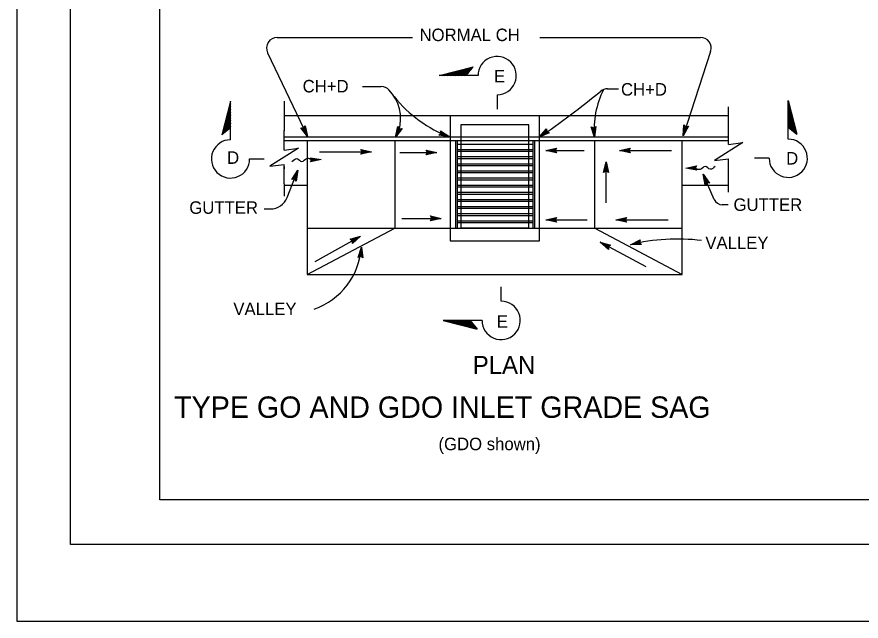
# Model space of a CAD drawing. Extents: x -894 to 866, y -472 to 714.
# Drawn here: x -894 to -421.2, y -472.4 to -133.8 of the extents above; entities that cross this region are included whole.
import ezdxf

# ---------------------------------------------------------------- set-up
doc = ezdxf.new("R2010")
doc.units = 0
for name, color, linetype in [('border_PLOTTING-ELEMENTS', 7, 'Continuous'), ('border_rw_22x34_Cut_Lines', 7, 'Continuous'), ('border_SHEET', 7, 'Continuous'), ('df_DETAIL-anno', 7, 'Continuous'), ('df_FLOW-LINE', 7, 'Continuous'), ('mc_CURB-GUTTER', 7, 'Continuous'), ('pp_PRESENTATION', 7, 'Continuous'), ('str_Concrete-A', 7, 'Continuous'), ('str_Misc-Steel-A', 7, 'Continuous')]:
    doc.layers.add(name, color=color, linetype=linetype)

msp = doc.modelspace()

# ---------------------------------------------------------------- linework, layer by layer
at = {"layer": 'border_PLOTTING-ELEMENTS'}
for points in [[(-894.04, -472.44), (865.96, -472.44), (865.96, 713.56), (-894.04, 713.56)], [(-864.04, 670.56), (835.96, 670.56), (835.96, -429.44), (-864.04, -429.44)]]:
    msp.add_lwpolyline(points, close=True, dxfattribs=at)
at = {"layer": 'border_rw_22x34_Cut_Lines'}
msp.add_lwpolyline([(-864.04, 670.56), (835.96, 670.56), (835.96, -429.44), (-864.04, -429.44)], close=True, dxfattribs=at)
at = {"layer": 'border_SHEET'}
for p, q in [((-814.04, -404.44), (-814.04, 645.56)), ((810.96, -404.44), (-814.04, -404.44))]:
    msp.add_line(p, q, dxfattribs=at)
at = {"layer": 'df_DETAIL-anno'}
for p, q in [((-748.21, -145.29), (-672.41, -145.29)), ((-601.24, -145.29), (-511.22, -145.29)), ((-753.63, -153.87), (-731.29, -200.78)), ((-505.51, -153.14), (-520.88, -200.47)), ((-700.55, -172.79), (-689.98, -172.79)), ((-563.52, -174.05), (-557.03, -174.05)), ((-731.29, -200.78), (-735.06, -195.92)), ((-735.06, -195.92), (-735.06, -195.92)), ((-735.06, -195.92), (-733.52, -196.07)), ((-731.89, -199.52), (-734.64, -195.98)), ((-732.47, -198.28), (-734.25, -195.99)), ((-733.06, -197.03), (-733.82, -196.05)), ((-733.52, -196.07), (-732.65, -194.78)), ((-733.34, -195.8), (-733.06, -197.03)), ((-733.1, -195.49), (-732.47, -198.28)), ((-732.88, -195.13), (-731.88, -199.53)), ((-732.65, -194.78), (-732.65, -194.78)), ((-732.65, -194.78), (-731.29, -200.78)), ((-681.97, -201.26), (-680.68, -195.25)), ((-678.25, -196.36), (-681.97, -201.26)), ((-678.67, -196.41), (-681.4, -200)), ((-681.39, -199.99), (-680.45, -195.61)), ((-680.82, -198.75), (-680.21, -195.92)), ((-679.09, -196.47), (-680.82, -198.75)), ((-680.68, -195.25), (-680.68, -195.25)), ((-680.68, -195.25), (-679.81, -196.53)), ((-680.24, -197.49), (-679.98, -196.28)), ((-679.48, -196.49), (-680.24, -197.49)), ((-679.81, -196.53), (-678.25, -196.36)), ((-678.25, -196.36), (-678.25, -196.36)), ((-656.51, -199.15), (-656.77, -197.61)), ((-656.77, -197.61), (-656.77, -197.61)), ((-656.77, -197.61), (-651.66, -201.01)), ((-656.7, -198.02), (-652.94, -200.52)), ((-656.61, -198.44), (-654.23, -200.02)), ((-601.46, -201.25), (-597.46, -196.58)), ((-600.35, -200.41), (-597.44, -197.01)), ((-596.25, -198.56), (-600.35, -200.42)), ((-599.25, -199.59), (-597.37, -197.39)), ((-596.65, -198.41), (-599.25, -199.59)), ((-598.14, -198.76), (-597.34, -197.82)), ((-597, -198.24), (-598.14, -198.76)), ((-597.46, -196.58), (-597.46, -196.58)), ((-597.46, -196.58), (-597.3, -198.12)), ((-597.3, -198.12), (-595.86, -198.71)), ((-570.64, -201.21), (-572.4, -195.32)), ((-572.4, -195.32), (-572.4, -195.32)), ((-572.4, -195.32), (-571.01, -196.02)), ((-570.74, -199.82), (-572.02, -195.53)), ((-570.83, -198.45), (-571.66, -195.68)), ((-570.93, -197.08), (-571.29, -195.89)), ((-571.01, -196.02), (-569.73, -195.13)), ((-570.75, -195.83), (-570.93, -197.08)), ((-570.41, -195.63), (-570.83, -198.45)), ((-570.07, -195.37), (-570.74, -199.83)), ((-569.73, -195.13), (-570.64, -201.21)), ((-569.73, -195.13), (-569.73, -195.13)), ((-520.88, -200.47), (-520.53, -194.33)), ((-517.96, -195.05), (-520.88, -200.47)), ((-520.53, -194.33), (-520.53, -194.33)), ((-520.53, -194.33), (-519.47, -195.46)), ((-520.51, -199.13), (-520.25, -194.65)), ((-518.36, -195.17), (-520.51, -199.14)), ((-520.13, -197.81), (-519.97, -194.92)), ((-518.77, -195.29), (-520.13, -197.81)), ((-519.75, -196.48), (-519.68, -195.24)), ((-519.16, -195.37), (-519.75, -196.48)), ((-519.47, -195.46), (-517.96, -195.05)), ((-517.96, -195.05), (-517.96, -195.05)), ((-731.29, -200.78), (-731.29, -200.78)), ((-681.97, -201.26), (-681.97, -201.26)), ((-657.73, -200.1), (-656.51, -199.15)), ((-651.66, -201.01), (-657.73, -200.1)), ((-657.73, -200.1), (-657.73, -200.1)), ((-652.96, -200.52), (-657.39, -199.85)), ((-654.23, -200.02), (-657.1, -199.59)), ((-655.52, -199.52), (-656.75, -199.34)), ((-656.57, -198.82), (-655.52, -199.52)), ((-651.66, -201.01), (-651.66, -201.01)), ((-595.86, -198.71), (-601.46, -201.25)), ((-601.46, -201.25), (-601.46, -201.25)), ((-595.86, -198.71), (-595.86, -198.71)), ((-570.64, -201.21), (-570.64, -201.21)), ((-520.88, -200.47), (-520.88, -200.47)), ((-742.69, -235.08), (-736.63, -219.75)), ((-740.08, -224.84), (-736.63, -219.75)), ((-739.67, -224.77), (-737.14, -221.03)), ((-737.14, -221.04), (-737.84, -225.47)), ((-736.63, -219.75), (-737.6, -225.82)), ((-736.63, -219.75), (-736.63, -219.75)), ((-503.54, -236.07), (-509.7, -221.93)), ((-508.53, -227.97), (-509.7, -221.93)), ((-509.7, -221.93), (-509.7, -221.93)), ((-509.7, -221.93), (-506.09, -226.9)), ((-738.54, -224.59), (-740.08, -224.84)), ((-740.08, -224.84), (-740.08, -224.84)), ((-739.25, -224.68), (-737.65, -222.32)), ((-738.86, -224.64), (-738.15, -223.6)), ((-737.6, -225.82), (-738.54, -224.59)), ((-738.15, -223.6), (-738.35, -224.82)), ((-737.65, -222.32), (-738.1, -225.18)), ((-737.6, -225.82), (-737.6, -225.82)), ((-508.29, -227.63), (-509.15, -223.2)), ((-509.14, -223.2), (-506.51, -226.83)), ((-508.06, -227.27), (-508.6, -224.46)), ((-508.6, -224.46), (-506.9, -226.8)), ((-507.62, -226.7), (-508.53, -227.97)), ((-507.81, -226.97), (-508.05, -225.73)), ((-508.05, -225.73), (-507.32, -226.73)), ((-506.09, -226.9), (-507.62, -226.7)), ((-506.09, -226.9), (-506.09, -226.9)), ((-508.53, -227.97), (-508.53, -227.97)), ((-495.6, -239.07), (-498.96, -239.07)), ((-755.49, -241.4), (-751.99, -241.4)), ((-550.43, -261.49), (-544.89, -258.82)), ((-549.07, -261.17), (-545.03, -259.23)), ((-547.74, -260.86), (-545.13, -259.6)), ((-546.39, -260.54), (-545.27, -260.01)), ((-544.89, -258.82), (-545.36, -260.3)), ((-544.89, -258.82), (-544.89, -258.82)), ((-702.91, -268.66), (-701.13, -262.78)), ((-702.54, -268.47), (-701.24, -264.15)), ((-701.23, -264.17), (-700.59, -268.6)), ((-701.13, -262.78), (-701.13, -262.78)), ((-701.13, -262.78), (-700.25, -268.86)), ((-544.28, -261.42), (-550.43, -261.49)), ((-550.43, -261.49), (-550.43, -261.49)), ((-544.57, -261.13), (-549.08, -261.17)), ((-544.88, -260.83), (-547.74, -260.86)), ((-545.13, -260.53), (-546.39, -260.54)), ((-545.36, -260.3), (-544.28, -261.42)), ((-544.28, -261.42), (-544.28, -261.42)), ((-701.52, -267.96), (-702.91, -268.66)), ((-702.91, -268.66), (-702.91, -268.66)), ((-702.16, -268.27), (-701.34, -265.53)), ((-701.81, -268.12), (-701.44, -266.91)), ((-700.25, -268.86), (-701.52, -267.96)), ((-701.44, -266.91), (-701.26, -268.14)), ((-701.34, -265.53), (-700.92, -268.4)), ((-700.25, -268.86), (-700.25, -268.86))]:
    msp.add_line(p, q, dxfattribs=at)
for centre, radius, start, end in [((-748.21, -151.29), 6, 90, 205.4631), ((-511.22, -151.29), 6, 342.008, 90), ((-689.98, -178.79), 6, 43.7181, 90), ((-702.68, -190.94), 23.57, 343.9147, 43.7181), ((-520.32, -197.04), 50.48, 153.5534, 184.7399), ((-563.23, -180.05), 6, 90, 129.1888), ((-626.91, -134.38), 71.08, 218.2767, 249.6245), ((-907.53, 242.26), 538.87, 304.6095, 309.1888), ((-751.99, -231.4), 10, 270, 338.4377), ((-498.96, -234.07), 5, 203.5324, 270), ((-524.34, -365.85), 107.57, 82.6868, 104.0347), ((-740.52, -260.26), 39.47, 289.2603, 356.3402)]:
    msp.add_arc(centre, radius, start, end, dxfattribs=at)
at = {"layer": 'df_FLOW-LINE'}
for p, q in [((-729.67, -212.69), (-723.65, -213.79)), ((-728.85, -213.88), (-729.67, -212.69)), ((-723.65, -213.79), (-729.63, -215.09)), ((-729.63, -215.09), (-728.85, -213.88)), ((-729.63, -215.09), (-729.63, -215.09)), ((-729.43, -213.04), (-725.18, -213.81)), ((-725.18, -213.81), (-729.38, -214.73)), ((-729.19, -213.39), (-726.71, -213.84)), ((-726.71, -213.84), (-729.16, -214.37)), ((-728.94, -213.74), (-728.24, -213.87)), ((-728.24, -213.87), (-728.92, -214.01)), ((-728.85, -213.88), (-728.85, -213.88)), ((-723.65, -213.79), (-723.65, -213.79)), ((-519.34, -218.63), (-513.36, -217.32)), ((-513.36, -217.32), (-514.14, -218.54)), ((-513.36, -217.32), (-513.36, -217.32)), ((-513.32, -219.72), (-519.34, -218.63)), ((-519.34, -218.63), (-519.34, -218.63)), ((-517.81, -218.6), (-513.6, -217.68)), ((-513.56, -219.37), (-517.81, -218.6)), ((-516.28, -218.57), (-513.82, -218.04)), ((-513.8, -219.03), (-516.28, -218.57)), ((-514.75, -218.55), (-514.07, -218.4)), ((-514.04, -218.68), (-514.75, -218.55)), ((-514.14, -218.54), (-514.14, -218.54)), ((-514.14, -218.54), (-513.32, -219.72))]:
    msp.add_line(p, q, dxfattribs=at)
for points in [[(-740.03, -214.87), (-737.26, -213.22), (-734.43, -214.77), (-731.66, -213.13), (-728.85, -213.88)], [(-502.95, -217.54), (-505.72, -219.19), (-508.55, -217.64), (-511.32, -219.29), (-514.14, -218.54)]]:
    msp.add_spline(points, degree=3, dxfattribs=at)
at = {"layer": 'mc_CURB-GUTTER'}
for p, q in [((-495.41, -189.25), (-744.41, -189.25)), ((-495.41, -201.25), (-744.41, -201.25)), ((-495.41, -203.25), (-744.41, -203.25))]:
    msp.add_line(p, q, dxfattribs=at)
at = {"layer": 'pp_PRESENTATION'}
for p, q in [((-657.47, -166.69), (-638.52, -161.86)), ((-655.92, -166.69), (-638.93, -162.36)), ((-654.36, -166.69), (-639.33, -162.86)), ((-652.8, -166.69), (-639.74, -163.36)), ((-651.24, -166.69), (-640.15, -163.86)), ((-649.68, -166.69), (-640.55, -164.36)), ((-648.12, -166.69), (-640.96, -164.86)), ((-646.56, -166.69), (-641.36, -165.36)), ((-642.44, -166.69), (-638.52, -161.86)), ((-635.77, -166.69), (-657.47, -166.69)), ((-645.01, -166.69), (-641.77, -165.86)), ((-643.45, -166.69), (-642.17, -166.37)), ((-625.05, -177.41), (-625.05, -185.56)), ((-774.42, -180.96), (-779.25, -199.91)), ((-774.42, -182.52), (-778.75, -199.51)), ((-774.42, -184.08), (-778.25, -199.1)), ((-774.42, -202.67), (-774.42, -180.96)), ((-462.03, -180.59), (-457.19, -199.54)), ((-462.03, -202.29), (-462.03, -180.59)), ((-462.03, -182.15), (-457.69, -199.13)), ((-462.03, -183.7), (-458.2, -198.73)), ((-774.42, -185.64), (-777.74, -198.7)), ((-774.42, -187.19), (-777.24, -198.29)), ((-774.42, -188.75), (-776.74, -197.88)), ((-462.03, -185.26), (-458.7, -198.32)), ((-462.03, -186.82), (-459.2, -197.91)), ((-462.03, -188.38), (-459.7, -197.51)), ((-774.42, -190.31), (-776.24, -197.48)), ((-774.42, -191.87), (-775.74, -197.07)), ((-774.42, -193.43), (-775.24, -196.67)), ((-462.03, -189.94), (-460.2, -197.1)), ((-462.03, -191.5), (-460.7, -196.7)), ((-462.03, -193.05), (-461.2, -196.29)), ((-774.42, -196), (-779.25, -199.91)), ((-774.42, -194.99), (-774.74, -196.26)), ((-462.03, -194.61), (-461.7, -195.89)), ((-462.03, -195.62), (-457.19, -199.54)), ((-597.84, -208.6), (-591.84, -207.27)), ((-596.45, -208.6), (-592.07, -207.63)), ((-595.08, -208.6), (-592.25, -207.98)), ((-591.84, -207.27), (-592.64, -208.6)), ((-591.84, -207.27), (-591.84, -207.27)), ((-556.54, -208.6), (-550.54, -207.27)), ((-555.15, -208.6), (-550.77, -207.63)), ((-553.77, -208.6), (-550.95, -207.98)), ((-550.54, -207.27), (-551.34, -208.6)), ((-550.54, -207.27), (-550.54, -207.27)), ((-724.56, -209.4), (-695.39, -209.4)), ((-700.59, -209.4), (-701.39, -208.06)), ((-701.39, -208.06), (-701.39, -208.06)), ((-701.39, -208.06), (-695.39, -209.4)), ((-695.39, -209.4), (-701.39, -210.73)), ((-701.39, -210.73), (-700.59, -209.4)), ((-701.39, -210.73), (-701.39, -210.73)), ((-701.17, -208.42), (-696.77, -209.4)), ((-696.78, -209.41), (-701.15, -210.37)), ((-698.15, -209.4), (-700.97, -210.03)), ((-700.94, -208.78), (-698.15, -209.4)), ((-700.76, -209.13), (-699.53, -209.4)), ((-699.53, -209.4), (-700.74, -209.67)), ((-695.39, -209.4), (-695.39, -209.4)), ((-679.65, -209.8), (-658.89, -209.8)), ((-664.09, -209.8), (-664.89, -208.46)), ((-664.89, -208.46), (-664.89, -208.46)), ((-664.89, -208.46), (-658.89, -209.8)), ((-658.89, -209.8), (-664.89, -211.13)), ((-664.89, -211.13), (-664.09, -209.8)), ((-664.89, -211.13), (-664.89, -211.13)), ((-664.68, -208.82), (-660.27, -209.8)), ((-660.29, -209.81), (-664.66, -210.78)), ((-661.66, -209.8), (-664.48, -210.43)), ((-664.44, -209.18), (-661.66, -209.8)), ((-664.27, -209.53), (-663.04, -209.8)), ((-663.04, -209.8), (-664.25, -210.07)), ((-658.89, -209.8), (-658.89, -209.8)), ((-597.84, -208.6), (-576.29, -208.6)), ((-591.84, -209.94), (-597.84, -208.6)), ((-597.84, -208.6), (-597.84, -208.6)), ((-592.06, -209.59), (-596.46, -208.6)), ((-592.29, -209.23), (-595.08, -208.6)), ((-593.7, -208.6), (-592.49, -208.34)), ((-592.47, -208.88), (-593.7, -208.6)), ((-592.64, -208.6), (-591.84, -209.94)), ((-591.84, -209.94), (-591.84, -209.94)), ((-556.54, -208.6), (-527.36, -208.6)), ((-550.54, -209.94), (-556.54, -208.6)), ((-556.54, -208.6), (-556.54, -208.6)), ((-550.75, -209.59), (-555.16, -208.6)), ((-550.99, -209.23), (-553.77, -208.6)), ((-552.39, -208.6), (-551.18, -208.34)), ((-551.16, -208.88), (-552.39, -208.6)), ((-551.34, -208.6), (-550.54, -209.94)), ((-550.54, -209.94), (-550.54, -209.94)), ((-763.7, -213.38), (-755.55, -213.38)), ((-565.43, -221.06), (-564.09, -215.06)), ((-565.07, -220.85), (-564.09, -216.44)), ((-564.09, -238.08), (-564.09, -215.06)), ((-564.09, -215.06), (-564.09, -215.06)), ((-564.09, -215.06), (-562.76, -221.06)), ((-564.08, -216.46), (-563.12, -220.83)), ((-472.74, -213.01), (-480.89, -213.01)), ((-564.09, -220.26), (-565.43, -221.06)), ((-565.43, -221.06), (-565.43, -221.06)), ((-564.71, -220.61), (-564.09, -217.83)), ((-564.36, -220.44), (-564.09, -219.21)), ((-564.09, -217.83), (-563.46, -220.65)), ((-564.09, -219.21), (-563.82, -220.42)), ((-562.76, -221.06), (-564.09, -220.26)), ((-562.76, -221.06), (-562.76, -221.06)), ((-661.69, -246.7), (-662.49, -245.36)), ((-662.49, -245.36), (-662.49, -245.36)), ((-662.49, -245.36), (-656.49, -246.7)), ((-662.27, -245.71), (-657.87, -246.7)), ((-678.44, -246.7), (-656.49, -246.7)), ((-656.49, -246.7), (-662.49, -248.03)), ((-662.49, -248.03), (-661.69, -246.7)), ((-662.49, -248.03), (-662.49, -248.03)), ((-657.88, -246.7), (-662.25, -247.67)), ((-659.25, -246.7), (-662.08, -247.32)), ((-662.04, -246.07), (-659.25, -246.7)), ((-661.86, -246.42), (-660.63, -246.69)), ((-660.63, -246.69), (-661.84, -246.96)), ((-656.49, -246.7), (-656.49, -246.7)), ((-597.84, -247.5), (-591.84, -246.17)), ((-597.84, -247.5), (-574.68, -247.5)), ((-591.84, -248.84), (-597.84, -247.5)), ((-597.84, -247.5), (-597.84, -247.5)), ((-592.06, -248.48), (-596.46, -247.5)), ((-596.45, -247.5), (-592.07, -246.53)), ((-595.08, -247.5), (-592.25, -246.88)), ((-592.29, -248.12), (-595.08, -247.5)), ((-593.7, -247.5), (-592.49, -247.23)), ((-592.47, -247.78), (-593.7, -247.5)), ((-591.84, -246.17), (-592.64, -247.5)), ((-592.64, -247.5), (-591.84, -248.84)), ((-591.84, -246.17), (-591.84, -246.17)), ((-591.84, -248.84), (-591.84, -248.84)), ((-558.54, -247.5), (-552.54, -246.17)), ((-558.54, -247.5), (-529.37, -247.5)), ((-552.54, -248.84), (-558.54, -247.5)), ((-558.54, -247.5), (-558.54, -247.5)), ((-552.76, -248.48), (-557.16, -247.5)), ((-557.15, -247.5), (-552.78, -246.53)), ((-555.78, -247.5), (-552.95, -246.88)), ((-552.99, -248.12), (-555.78, -247.5)), ((-554.4, -247.5), (-553.19, -247.23)), ((-553.17, -247.78), (-554.4, -247.5)), ((-552.54, -246.17), (-553.34, -247.5)), ((-553.34, -247.5), (-552.54, -248.84)), ((-552.54, -246.17), (-552.54, -246.17)), ((-552.54, -248.84), (-552.54, -248.84)), ((-727.04, -270.86), (-701.52, -256.71)), ((-707.42, -258.45), (-701.52, -256.71)), ((-706.07, -259.24), (-707.42, -258.45)), ((-707.42, -258.45), (-707.42, -258.45)), ((-707.06, -258.66), (-702.73, -257.38)), ((-706.68, -258.86), (-703.94, -258.05)), ((-706.36, -259.08), (-705.15, -258.72)), ((-701.52, -256.71), (-706.13, -260.79)), ((-706.13, -260.79), (-706.07, -259.24)), ((-703.94, -258.05), (-706.11, -259.97)), ((-702.74, -257.39), (-706.1, -260.36)), ((-705.15, -258.72), (-706.08, -259.54)), ((-701.52, -256.71), (-701.52, -256.71)), ((-706.13, -260.79), (-706.13, -260.79)), ((-541.68, -273.81), (-567.44, -260.12)), ((-562.77, -264.12), (-567.44, -260.12)), ((-567.44, -260.12), (-567.44, -260.12)), ((-567.44, -260.12), (-561.52, -261.76)), ((-562.8, -263.7), (-566.22, -260.77)), ((-566.21, -260.77), (-561.89, -261.97)), ((-562.83, -263.28), (-565, -261.42)), ((-565, -261.42), (-562.21, -262.19)), ((-562.83, -262.89), (-563.78, -262.07)), ((-563.78, -262.07), (-562.59, -262.4)), ((-561.52, -261.76), (-562.85, -262.56)), ((-562.85, -262.56), (-562.77, -264.12)), ((-562.77, -264.12), (-562.77, -264.12)), ((-561.52, -261.76), (-561.52, -261.76)), ((-622.8, -293.2), (-622.8, -285.05)), ((-655.22, -303.92), (-636.27, -308.75)), ((-633.52, -303.92), (-655.22, -303.92)), ((-653.66, -303.92), (-636.68, -308.25)), ((-652.11, -303.92), (-637.08, -307.75)), ((-650.55, -303.92), (-637.49, -307.25)), ((-648.99, -303.92), (-637.9, -306.75)), ((-647.43, -303.92), (-638.3, -306.25)), ((-645.87, -303.92), (-638.71, -305.75)), ((-644.31, -303.92), (-639.11, -305.25)), ((-642.76, -303.92), (-639.52, -304.74)), ((-641.2, -303.92), (-639.92, -304.24)), ((-640.19, -303.92), (-636.27, -308.75))]:
    msp.add_line(p, q, dxfattribs=at)
for centre, start, end in [((-625.05, -166.69), 269.9995, 180), ((-774.41, -213.38), 90, 0.0005), ((-462.03, -213.01), 179.9995, 90), ((-622.8, -303.92), 180, 90.0005)]:
    msp.add_arc(centre, 10.72, start, end, dxfattribs=at)
at = {"layer": 'str_Concrete-A'}
for p, q in [((-744.41, -180.98), (-744.41, -197.61)), ((-495.41, -194.27), (-495.41, -184.2)), ((-651.41, -189.25), (-651.41, -201.25)), ((-601.41, -201.25), (-601.41, -189.25)), ((-744.41, -208.43), (-744.41, -197.43)), ((-607.41, -194.25), (-645.41, -194.25)), ((-645.41, -194.25), (-645.41, -252.28)), ((-607.41, -252.2), (-607.41, -194.25)), ((-495.41, -205.27), (-495.41, -194.27)), ((-731.41, -203.25), (-731.41, -278.25)), ((-651.41, -201.25), (-651.41, -259.25)), ((-601.41, -259.25), (-601.41, -201.25)), ((-570.41, -252.25), (-570.41, -203.25)), ((-521.41, -278.25), (-521.41, -203.25)), ((-682.41, -203.39), (-682.41, -252.25)), ((-744.41, -227.43), (-744.41, -216.43)), ((-495.41, -224.27), (-495.41, -213.27)), ((-744.41, -217.58), (-744.41, -218.97)), ((-495.41, -221.52), (-495.41, -218.85)), ((-495.41, -232.08), (-495.41, -221.51)), ((-744.41, -227.43), (-744.41, -234.34)), ((-731.41, -228.25), (-744.41, -228.25)), ((-495.41, -228.25), (-521.41, -228.25)), ((-731.41, -252.25), (-521.41, -252.25)), ((-731.41, -278.25), (-682.41, -252.25)), ((-570.41, -252.25), (-521.41, -278.25)), ((-651.41, -259.25), (-601.41, -259.25)), ((-731.41, -278.25), (-521.41, -278.25))]:
    msp.add_line(p, q, dxfattribs=at)
for points in [[(-744.41, -208.43), (-736.41, -207.43), (-752.41, -217.43), (-744.41, -216.43)], [(-495.41, -205.27), (-487.41, -204.27), (-503.41, -214.27), (-495.41, -213.27)]]:
    msp.add_lwpolyline(points, dxfattribs=at)
at = {"layer": 'str_Misc-Steel-A'}
for p, q in [((-648.41, -203.25), (-648.41, -252.25)), ((-647.41, -203.25), (-647.41, -252.25)), ((-605.16, -203.25), (-605.16, -252.25)), ((-604.16, -203.25), (-604.16, -252.25)), ((-605.16, -205.25), (-647.41, -205.25)), ((-605.16, -208.25), (-647.41, -208.25)), ((-605.16, -209.25), (-647.41, -209.25)), ((-605.16, -212.25), (-647.41, -212.25)), ((-605.16, -213.25), (-647.41, -213.25)), ((-605.16, -216.25), (-647.41, -216.25)), ((-605.16, -217.25), (-647.41, -217.25)), ((-605.16, -220.25), (-647.41, -220.25)), ((-605.16, -221.25), (-647.41, -221.25)), ((-605.16, -224.25), (-647.41, -224.25)), ((-605.16, -225.25), (-647.41, -225.25)), ((-605.16, -228.25), (-647.41, -228.25)), ((-605.16, -229.25), (-647.41, -229.25)), ((-605.16, -232.25), (-647.41, -232.25)), ((-605.16, -233.25), (-647.41, -233.25)), ((-605.16, -236.25), (-647.41, -236.25)), ((-605.16, -237.25), (-647.41, -237.25)), ((-605.16, -240.25), (-647.41, -240.25)), ((-605.16, -241.25), (-647.41, -241.25)), ((-605.16, -244.25), (-647.41, -244.25)), ((-605.16, -245.25), (-647.41, -245.25)), ((-605.16, -248.25), (-647.41, -248.25)), ((-605.16, -249.25), (-647.41, -249.25)), ((-607.41, -252.25), (-645.41, -252.25))]:
    msp.add_line(p, q, dxfattribs=at)

# ---------------------------------------------------------------- texts
at = {"layer": 'df_DETAIL-anno'}
for s, height, p in [('NORMAL CH', 7, (-668.54, -147.35)), ('CH+D', 7, (-734.01, -176.11)), ('CH+D', 7, (-555.71, -177.88)), ('GUTTER', 7, (-492.69, -242.53)), ('GUTTER', 7, (-797.48, -244.15)), ('VALLEY', 7, (-508.48, -263.87)), ('VALLEY', 7, (-772.81, -300.95)), ('PLAN', 10, (-638.68, -333.84)), ('TYPE GO AND GDO INLET GRADE SAG', 12, (-805.99, -358.51)), ('(GDO shown)', 7, (-657.94, -376.63))]:
    msp.add_text(s, height=height, dxfattribs=at).set_placement(p)
at = {"layer": 'pp_PRESENTATION'}
for s, p in [('E', (-626.83, -170.48)), ('D', (-776.3, -216.14)), ('D', (-463.2, -216.53)), ('E', (-625.3, -308.02))]:
    msp.add_text(s, height=7, dxfattribs=at).set_placement(p)

doc.saveas('drawing.dxf')
